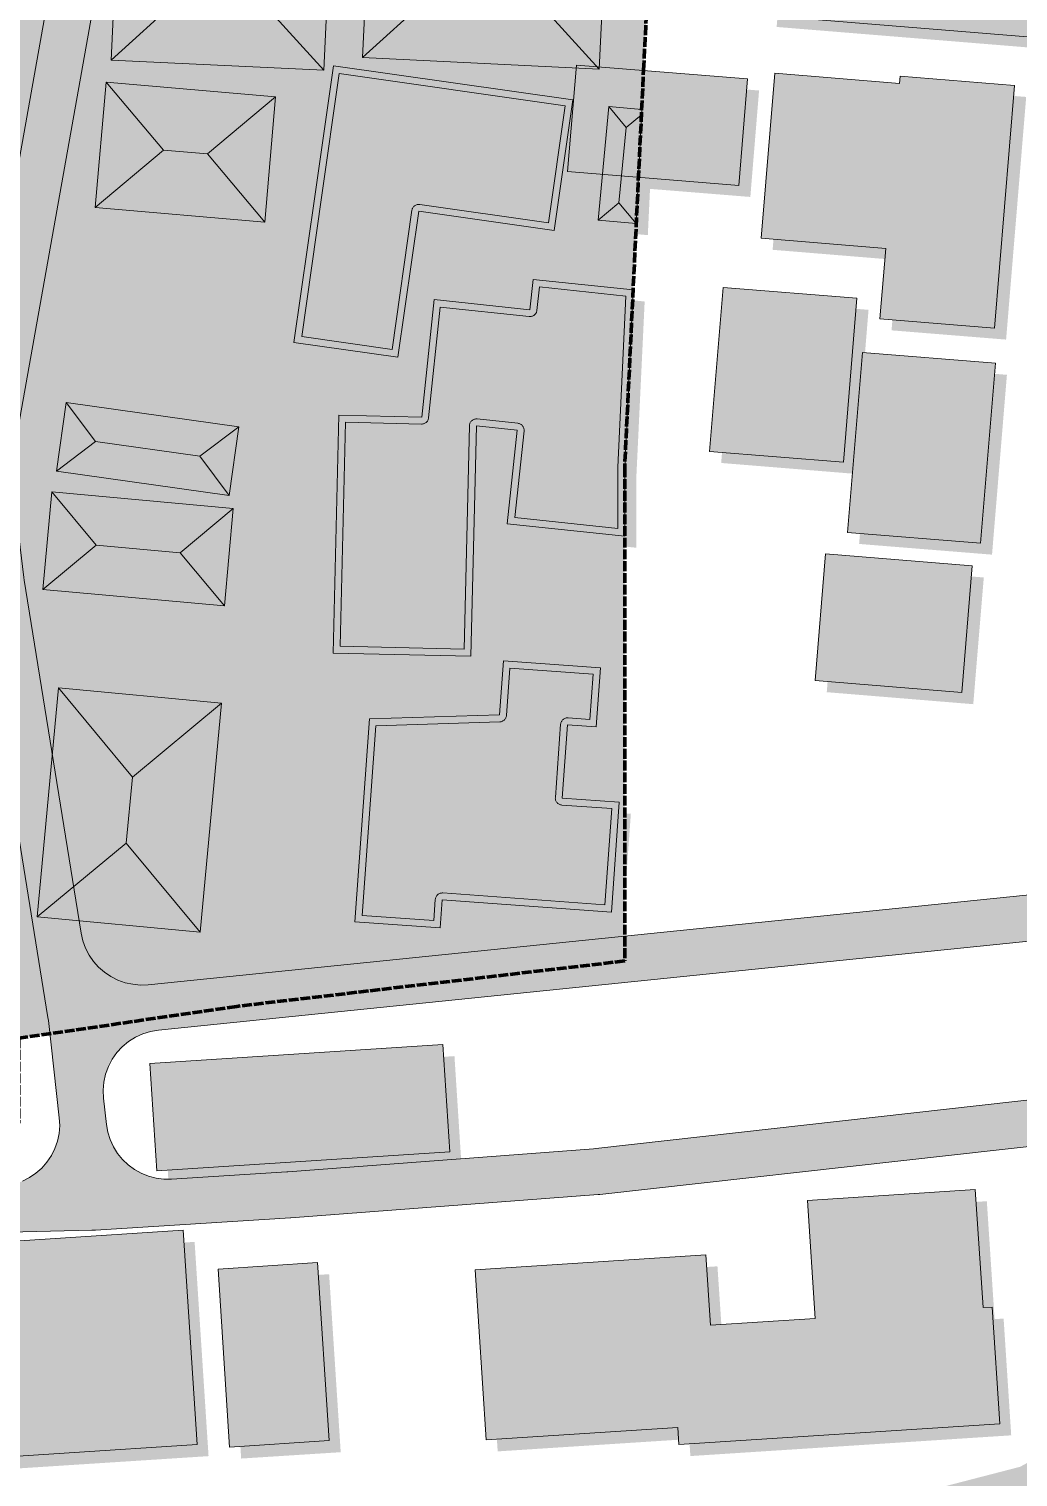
# Model space of a CAD drawing. Header units: metres. Extents: x 305909 to 307171, y 9156037 to 9156671.
# Drawn here: x 306994.9 to 307059.1, y 9156191.3 to 9156285.4 of the extents above; entities that cross this region are included whole.
import ezdxf

# ---------------------------------------------------------------- set-up
doc = ezdxf.new("R2010")
doc.units = ezdxf.units.M
doc.linetypes.add('DASHED2', pattern=[0.762, 0.635, -0.127])
for name, color, linetype, lineweight, true_color in [('B-BANGUNAN_PERMUKIMAN', 7, 'Continuous', 13, 0xf0cd8c), ('B-BAYANGAN', 7, 'Continuous', 0, 0x76786c), ('B-DELINEASI', 7, 'DASHED2', 70, 0xc800c8), ('J-PERKERASAN_JALAN', 7, 'Continuous', 9, 0x989896), ('K-BANGUNAN_LUAR_TAPAK', 7, 'Continuous', 9, 0xdedede), ('K-REL_BALAS', 7, 'Continuous', 0, 0xb0a89c)]:
    doc.layers.add(name, color=color, linetype=linetype, lineweight=lineweight, true_color=true_color)
doc.layers.add('G-PERKERASAN', color=7, linetype='Continuous')

msp = doc.modelspace()

# ---------------------------------------------------------------- hatches: boundary and pattern name
at = {"layer": 'B-BANGUNAN_PERMUKIMAN', "true_color": 0xed9366}
h = msp.add_hatch(color=21, dxfattribs=at)
h.dxf.hatch_style = 1
h.paths.add_polyline_path([(307000.581, 9156291.716), (307000.581, 9156291.716), (307004.587, 9156287.323), (307000.194, 9156283.317), (307000.581, 9156291.716)])
h = msp.add_hatch(color=21, dxfattribs=at)
h.dxf.hatch_style = 1
h.paths.add_polyline_path([(307016.964, 9156292.432), (307016.964, 9156292.432), (307021.219, 9156287.745), (307016.532, 9156283.49), (307016.532, 9156283.49), (307016.964, 9156292.432)])
at = {"layer": 'B-BANGUNAN_PERMUKIMAN', "true_color": 0xba7451}
h = msp.add_hatch(color=23, dxfattribs=at)
h.dxf.hatch_style = 1
h.paths.add_polyline_path([(307027.631, 9156287.435), (307032.318, 9156291.691), (307031.886, 9156282.748), (307027.631, 9156287.435)])
h = msp.add_hatch(color=23, dxfattribs=at)
h.dxf.hatch_style = 1
h.paths.add_polyline_path([(307009.999, 9156287.074), (307014.392, 9156291.081), (307014.006, 9156282.682), (307009.999, 9156287.074)])
at = {"layer": 'B-BANGUNAN_PERMUKIMAN', "true_color": 0xbd7552}
h = msp.add_hatch(color=23, dxfattribs=at)
h.dxf.hatch_style = 1
h.paths.add_polyline_path([(307021.219, 9156287.745), (307027.631, 9156287.435), (307031.886, 9156282.748), (307016.532, 9156283.49), (307021.219, 9156287.745)])
h = msp.add_hatch(color=23, dxfattribs=at)
h.dxf.hatch_style = 1
h.paths.add_polyline_path([(307000.194, 9156283.317), (307004.587, 9156287.323), (307009.999, 9156287.074), (307014.006, 9156282.682), (307014.006, 9156282.682), (307000.194, 9156283.317)])
at = {"layer": 'B-BANGUNAN_PERMUKIMAN', "true_color": 0xd4845c}
h = msp.add_hatch(color=23, dxfattribs=at)
h.dxf.hatch_style = 1
h.paths.add_polyline_path([(307030.193, 9156280.738), (307028.98, 9156272.248), (307020.179, 9156273.505), (307018.824, 9156264.022), (307012.068, 9156264.988), (307013.423, 9156274.47), (307014.635, 9156282.96), (307030.193, 9156280.738)])
at = {"layer": 'B-BANGUNAN_PERMUKIMAN', "true_color": 0xed9467}
h = msp.add_hatch(color=21, dxfattribs=at)
h.dxf.hatch_style = 1
h.paths.add_polyline_path([(306999.872, 9156281.902), (306999.872, 9156281.902), (307003.591, 9156277.478), (306999.167, 9156273.759), (306999.793, 9156281), (306999.872, 9156281.902)])
at = {"layer": 'B-BANGUNAN_PERMUKIMAN', "true_color": 0xe99165}
h = msp.add_hatch(color=33, dxfattribs=at)
h.dxf.hatch_style = 1
h.paths.add_polyline_path([(307006.454, 9156277.23), (307003.591, 9156277.478), (306999.872, 9156281.902), (307010.878, 9156280.949), (307006.454, 9156277.23)])
at = {"layer": 'B-BANGUNAN_PERMUKIMAN', "true_color": 0xba7350}
h = msp.add_hatch(color=23, dxfattribs=at)
h.dxf.hatch_style = 1
h.paths.add_polyline_path([(307006.454, 9156277.23), (307010.878, 9156280.949), (307010.174, 9156272.806), (307006.454, 9156277.23)])
at = {"layer": 'B-BANGUNAN_PERMUKIMAN', "true_color": 0xf19668}
h = msp.add_hatch(color=21, dxfattribs=at)
h.dxf.hatch_style = 1
h.paths.add_polyline_path([(307032.521, 9156280.314), (307033.645, 9156278.956), (307033.181, 9156274.061), (307031.823, 9156272.938), (307031.823, 9156272.938), (307032.521, 9156280.314)])
at = {"layer": 'B-BANGUNAN_PERMUKIMAN', "true_color": 0xe89165}
h = msp.add_hatch(color=33, dxfattribs=at)
h.dxf.hatch_style = 1
h.paths.add_polyline_path([(307034.656, 9156280.112), (307034.64, 9156279.779), (307033.645, 9156278.956), (307032.521, 9156280.314), (307034.656, 9156280.112)])
at = {"layer": 'B-BANGUNAN_PERMUKIMAN', "true_color": 0xbc7551}
h = msp.add_hatch(color=23, dxfattribs=at)
h.dxf.hatch_style = 1
h.paths.add_polyline_path([(307033.181, 9156274.061), (307033.645, 9156278.956), (307034.64, 9156279.779), (307034.304, 9156272.703), (307033.181, 9156274.061)])
at = {"layer": 'B-BANGUNAN_PERMUKIMAN', "true_color": 0xbe7652}
h = msp.add_hatch(color=23, dxfattribs=at)
h.dxf.hatch_style = 1
h.paths.add_polyline_path([(306999.167, 9156273.759), (306999.167, 9156273.759), (307003.591, 9156277.478), (307006.454, 9156277.23), (307010.174, 9156272.806), (307010.174, 9156272.806), (306999.167, 9156273.759)])
at = {"layer": 'B-BANGUNAN_PERMUKIMAN', "true_color": 0xbd7652}
h = msp.add_hatch(color=23, dxfattribs=at)
h.dxf.hatch_style = 1
h.paths.add_polyline_path([(307033.181, 9156274.061), (307034.304, 9156272.703), (307031.823, 9156272.938), (307033.181, 9156274.061)])
at = {"layer": 'B-BANGUNAN_PERMUKIMAN', "true_color": 0xd4845c}
h = msp.add_hatch(color=23, dxfattribs=at)
h.dxf.hatch_style = 1
h.paths.add_polyline_path([(307034.099, 9156268.391), (307033.552, 9156256.861), (307033.552, 9156252.394), (307025.916, 9156253.208), (307026.565, 9156259.284), (307023.916, 9156259.564), (307023.56, 9156244.591), (307014.614, 9156244.804), (307014.982, 9156260.257), (307020.368, 9156260.129), (307021.176, 9156267.77), (307027.399, 9156267.112), (307027.61, 9156269.083), (307034.099, 9156268.391)])
at = {"layer": 'B-BANGUNAN_PERMUKIMAN', "true_color": 0xef9467}
h = msp.add_hatch(color=21, dxfattribs=at)
h.dxf.hatch_style = 1
h.paths.add_polyline_path([(306999.189, 9156258.539), (306996.651, 9156256.63), (306997.279, 9156261.077), (306999.189, 9156258.539)])
at = {"layer": 'B-BANGUNAN_PERMUKIMAN', "true_color": 0xe89064}
h = msp.add_hatch(color=33, dxfattribs=at)
h.dxf.hatch_style = 1
h.paths.add_polyline_path([(307008.491, 9156259.494), (307005.952, 9156257.584), (306999.189, 9156258.539), (306997.279, 9156261.077), (306997.279, 9156261.078), (307008.491, 9156259.494)])
at = {"layer": 'B-BANGUNAN_PERMUKIMAN', "true_color": 0xb87350}
h = msp.add_hatch(color=35, dxfattribs=at)
h.dxf.hatch_style = 1
h.paths.add_polyline_path([(307007.862, 9156255.045), (307007.862, 9156255.045), (307005.952, 9156257.584), (307008.491, 9156259.494), (307007.862, 9156255.045)])
at = {"layer": 'B-BANGUNAN_PERMUKIMAN', "true_color": 0xbf7753}
h = msp.add_hatch(color=23, dxfattribs=at)
h.dxf.hatch_style = 1
h.paths.add_polyline_path([(306999.189, 9156258.539), (307005.952, 9156257.584), (307007.862, 9156255.045), (306996.651, 9156256.63), (306999.189, 9156258.539)])
at = {"layer": 'B-BANGUNAN_PERMUKIMAN', "true_color": 0xee9467}
h = msp.add_hatch(color=21, dxfattribs=at)
h.dxf.hatch_style = 1
h.paths.add_polyline_path([(306999.214, 9156251.812), (306995.758, 9156248.932), (306996.334, 9156255.268), (306999.214, 9156251.812)])
at = {"layer": 'B-BANGUNAN_PERMUKIMAN', "true_color": 0xe99165}
h = msp.add_hatch(color=33, dxfattribs=at)
h.dxf.hatch_style = 1
h.paths.add_polyline_path([(307004.672, 9156251.316), (306999.214, 9156251.812), (306996.334, 9156255.268), (307008.128, 9156254.196), (307004.672, 9156251.316)])
at = {"layer": 'B-BANGUNAN_PERMUKIMAN', "true_color": 0xb97350}
h = msp.add_hatch(color=23, dxfattribs=at)
h.dxf.hatch_style = 1
h.paths.add_polyline_path([(307004.672, 9156251.316), (307008.128, 9156254.196), (307008.128, 9156254.196), (307007.552, 9156247.86), (307004.672, 9156251.316)])
at = {"layer": 'B-BANGUNAN_PERMUKIMAN', "true_color": 0xbe7652}
h = msp.add_hatch(color=23, dxfattribs=at)
h.dxf.hatch_style = 1
h.paths.add_polyline_path([(306995.758, 9156248.932), (306995.758, 9156248.932), (306999.214, 9156251.812), (307004.672, 9156251.316), (307007.552, 9156247.86), (306995.758, 9156248.932)])
at = {"layer": 'B-BANGUNAN_PERMUKIMAN', "true_color": 0xd4845c}
h = msp.add_hatch(color=23, dxfattribs=at)
h.dxf.hatch_style = 1
h.paths.add_polyline_path([(307031.985, 9156243.837), (307031.709, 9156240.011), (307029.84, 9156240.146), (307029.496, 9156235.377), (307033.202, 9156235.11), (307032.686, 9156227.97), (307021.7, 9156228.765), (307021.568, 9156226.944), (307016.018, 9156227.345), (307016.97, 9156240.521), (307025.422, 9156240.779), (307025.676, 9156244.293), (307031.985, 9156243.837)])
at = {"layer": 'B-BANGUNAN_PERMUKIMAN', "true_color": 0xee9467}
h = msp.add_hatch(color=21, dxfattribs=at)
h.dxf.hatch_style = 1
h.paths.add_polyline_path([(307001.583, 9156236.749), (307001.18, 9156232.456), (306995.393, 9156227.66), (306996.787, 9156242.536), (307001.583, 9156236.749)])
at = {"layer": 'B-BANGUNAN_PERMUKIMAN', "true_color": 0xe99165}
h = msp.add_hatch(color=33, dxfattribs=at)
h.dxf.hatch_style = 1
h.paths.add_polyline_path([(307007.371, 9156241.544), (307001.583, 9156236.749), (306996.787, 9156242.536), (306996.787, 9156242.536), (307007.371, 9156241.544)])
at = {"layer": 'B-BANGUNAN_PERMUKIMAN', "true_color": 0xb97350}
h = msp.add_hatch(color=23, dxfattribs=at)
h.dxf.hatch_style = 1
h.paths.add_polyline_path([(307005.976, 9156226.668), (307005.976, 9156226.668), (307001.18, 9156232.456), (307001.583, 9156236.749), (307007.371, 9156241.544), (307005.976, 9156226.668)])
at = {"layer": 'B-BANGUNAN_PERMUKIMAN', "true_color": 0xbe7652}
h = msp.add_hatch(color=23, dxfattribs=at)
h.dxf.hatch_style = 1
h.paths.add_polyline_path([(307001.18, 9156232.456), (307005.976, 9156226.668), (306995.393, 9156227.66), (306995.393, 9156227.66), (307001.18, 9156232.456)])
at = {"layer": 'B-BAYANGAN', "true_color": 0x76786c}
h = msp.add_hatch(color=8, dxfattribs=at)
h.dxf.hatch_style = 1
h.paths.add_polyline_path([(307058.933, 9156330.072), (307069.453, 9156329.219), (307066.802, 9156297.145), (307098.835, 9156294.543), (307097.72, 9156281.056), (307043.422, 9156285.481), (307043.727, 9156289.209), (307036.806, 9156289.779), (307043.979, 9156376.663), (307070.284, 9156374.524), (307069.243, 9156361.923), (307052.089, 9156363.313), (307046.756, 9156298.778), (307056.293, 9156298.009), (307058.933, 9156330.072)])
h = msp.add_hatch(color=8, dxfattribs=at)
h.dxf.hatch_style = 1
h.paths.add_polyline_path([(307033.068, 9156290.941), (307032.636, 9156281.998), (307017.282, 9156282.74), (307017.714, 9156291.682), (307033.068, 9156290.941)])
h = msp.add_hatch(color=8, dxfattribs=at)
h.dxf.hatch_style = 1
h.paths.add_polyline_path([(307015.142, 9156290.331), (307014.756, 9156281.932), (307000.944, 9156282.567), (307001.331, 9156290.966), (307015.142, 9156290.331)])
h = msp.add_hatch(color=8, dxfattribs=at)
h.dxf.hatch_style = 1
h.paths.add_polyline_path([(307030.943, 9156279.988), (307029.73, 9156271.498), (307020.929, 9156272.755), (307019.574, 9156263.272), (307012.818, 9156264.238), (307014.173, 9156273.72), (307015.385, 9156282.21), (307030.943, 9156279.988)])
h = msp.add_hatch(color=8, dxfattribs=at)
h.dxf.hatch_style = 1
h.paths.add_polyline_path([(307042.28, 9156281.351), (307041.712, 9156274.436), (307030.597, 9156275.331), (307031.165, 9156282.257), (307042.28, 9156281.351)])
h = msp.add_hatch(color=8, dxfattribs=at)
h.dxf.hatch_style = 1
h.paths.add_polyline_path([(307043.161, 9156271.002), (307044.044, 9156281.723), (307052.147, 9156281.059), (307052.189, 9156281.535), (307059.629, 9156280.934), (307058.324, 9156265.168), (307050.884, 9156265.769), (307051.263, 9156270.338), (307043.161, 9156271.002)])
h = msp.add_hatch(color=8, dxfattribs=at)
h.dxf.hatch_style = 1
h.paths.add_polyline_path([(307011.628, 9156280.199), (307010.924, 9156272.056), (306999.917, 9156273.009), (307000.622, 9156281.152), (307011.628, 9156280.199)])
h = msp.add_hatch(color=8, dxfattribs=at)
h.dxf.hatch_style = 1
h.paths.add_polyline_path([(307035.406, 9156279.362), (307035.054, 9156271.953), (307032.572, 9156272.188), (307033.271, 9156279.564), (307035.406, 9156279.362)])
h = msp.add_hatch(color=8, dxfattribs=at)
h.dxf.hatch_style = 1
h.paths.add_polyline_path([(307034.849, 9156267.641), (307034.302, 9156256.111), (307034.302, 9156251.644), (307026.666, 9156252.458), (307027.315, 9156258.534), (307024.666, 9156258.814), (307024.31, 9156243.841), (307015.364, 9156244.054), (307015.732, 9156259.507), (307021.118, 9156259.379), (307021.926, 9156267.02), (307028.149, 9156266.362), (307028.36, 9156268.333), (307034.849, 9156267.641)])
h = msp.add_hatch(color=8, dxfattribs=at)
h.dxf.hatch_style = 1
h.paths.add_polyline_path([(307049.389, 9156267.101), (307048.517, 9156256.446), (307039.818, 9156257.152), (307040.702, 9156267.807), (307049.389, 9156267.101)])
h = msp.add_hatch(color=8, dxfattribs=at)
h.dxf.hatch_style = 1
h.paths.add_polyline_path([(307058.378, 9156262.879), (307057.41, 9156251.196), (307048.778, 9156251.891), (307049.746, 9156263.585), (307058.378, 9156262.879)])
h = msp.add_hatch(color=8, dxfattribs=at)
h.dxf.hatch_style = 1
h.paths.add_polyline_path([(307009.241, 9156258.743), (307008.613, 9156254.295), (306997.401, 9156255.88), (306998.029, 9156260.328), (307009.241, 9156258.743)])
h = msp.add_hatch(color=8, dxfattribs=at)
h.dxf.hatch_style = 1
h.paths.add_polyline_path([(307008.878, 9156253.446), (307008.303, 9156247.11), (306996.508, 9156248.182), (306997.084, 9156254.518), (307008.878, 9156253.446)])
h = msp.add_hatch(color=8, dxfattribs=at)
h.dxf.hatch_style = 1
h.paths.add_polyline_path([(307056.875, 9156249.712), (307056.191, 9156241.48), (307046.676, 9156242.26), (307047.349, 9156250.491), (307056.875, 9156249.712)])
h = msp.add_hatch(color=8, dxfattribs=at)
h.dxf.hatch_style = 1
h.paths.add_polyline_path([(307032.735, 9156243.087), (307032.459, 9156239.261), (307030.59, 9156239.396), (307030.246, 9156234.627), (307033.952, 9156234.36), (307033.436, 9156227.22), (307022.45, 9156228.015), (307022.318, 9156226.194), (307016.768, 9156226.595), (307017.72, 9156239.771), (307026.172, 9156240.029), (307026.426, 9156243.543), (307032.735, 9156243.087)])
h = msp.add_hatch(color=8, dxfattribs=at)
h.dxf.hatch_style = 1
h.paths.add_polyline_path([(307008.121, 9156240.794), (307006.726, 9156225.918), (306996.143, 9156226.91), (306997.537, 9156241.786), (307008.121, 9156240.794)])
h = msp.add_hatch(color=8, dxfattribs=at)
h.dxf.hatch_style = 1
h.paths.add_polyline_path([(307022.495, 9156218.615), (307022.943, 9156211.649), (307003.924, 9156210.421), (307003.465, 9156217.376), (307022.495, 9156218.615)])
h = msp.add_hatch(color=8, dxfattribs=at)
h.dxf.hatch_style = 1
h.paths.add_polyline_path([(307039.577, 9156204.958), (307039.883, 9156200.381), (307046.668, 9156200.817), (307046.173, 9156208.48), (307057.073, 9156209.188), (307057.578, 9156201.525), (307058.163, 9156201.561), (307058.657, 9156193.976), (307037.818, 9156192.63), (307037.747, 9156193.736), (307025.303, 9156192.933), (307024.585, 9156203.98), (307039.577, 9156204.958)])
h = msp.add_hatch(color=8, dxfattribs=at)
h.dxf.hatch_style = 1
h.paths.add_polyline_path([(307005.617, 9156206.546), (307006.523, 9156192.625), (306980.598, 9156190.949), (306979.692, 9156204.87), (307005.617, 9156206.546)])
h = msp.add_hatch(color=8, dxfattribs=at)
h.dxf.hatch_style = 1
h.paths.add_polyline_path([(307014.354, 9156204.447), (307015.107, 9156192.881), (307008.642, 9156192.468), (307007.889, 9156204.023), (307014.354, 9156204.447)])
at = {"layer": 'G-PERKERASAN', "true_color": 0xe0ded9}
h = msp.add_hatch(color=254, dxfattribs=at)
h.dxf.hatch_style = 1
h.paths.add_polyline_path([(306955.763, 9156256.208), (306955.76, 9156256.169), (306955.743, 9156256.047), (306955.733, 9156255.99), (306955.718, 9156255.935), (306955.697, 9156255.881), (306955.671, 9156255.83), (306955.64, 9156255.781), (306955.605, 9156255.735), (306955.565, 9156255.693), (306955.522, 9156255.656), (306955.475, 9156255.622), (306955.426, 9156255.593), (306955.373, 9156255.569), (306955.319, 9156255.55), (306955.263, 9156255.536), (306955.206, 9156255.528), (306955.148, 9156255.525), (306955.025, 9156255.525), (306954.986, 9156255.526), (306949.26, 9156255.903), (306949.221, 9156255.906), (306949.099, 9156255.923), (306949.042, 9156255.933), (306948.987, 9156255.948), (306948.933, 9156255.969), (306948.882, 9156255.995), (306948.833, 9156256.026), (306948.788, 9156256.061), (306948.746, 9156256.101), (306948.708, 9156256.144), (306948.674, 9156256.191), (306948.645, 9156256.24), (306948.621, 9156256.293), (306948.602, 9156256.347), (306948.589, 9156256.403), (306948.58, 9156256.46), (306948.578, 9156256.518), (306948.578, 9156256.641), (306948.579, 9156256.68), (306948.636, 9156257.549), (306943.75, 9156257.402), (306943.75, 9156390.956), (306964.322, 9156387.999), (306957.078, 9156277.737), (306984.02, 9156275.967), (306983.009, 9156260.579), (306990.466, 9156260.92), (306990.978, 9156277.564), (306964.486, 9156279.602), (306972.637, 9156393.351), (306943.75, 9156398.699), (306943.75, 9156456.647), (307002.836, 9156450.56), (307044.811, 9156445.344), (307040.22, 9156386.794), (307039.39, 9156370.93), (307039.39, 9156370.93), (307037.068, 9156326.508), (307034.814, 9156283.406), (307034.792, 9156282.996), (307033.552, 9156256.861), (307033.552, 9156224.798), (307008.361, 9156221.849), (306994.202, 9156219.777), (306994.202, 9156217.978), (306994.202, 9156214.251), (306990.23, 9156213.042), (306992.091, 9156233.608), (306978.779, 9156233.48), (306978.672, 9156244.623), (306991.669, 9156244.749), (306990.974, 9156249.054), (306990.973, 9156249.06), (306990.966, 9156249.102), (306990.965, 9156249.108), (306990.963, 9156249.129), (306990.962, 9156249.135), (306990.956, 9156249.178), (306990.955, 9156249.184), (306990.346, 9156254.341), (306990.344, 9156254.353), (306990.336, 9156254.433), (306990.334, 9156254.469), (306990.328, 9156254.63), (306990.328, 9156254.667), (306990.33, 9156254.747), (306990.33, 9156254.759), (306990.516, 9156259.005), (306982.908, 9156259.047), (306982.636, 9156254.912), (306955.794, 9156256.676), (306955.763, 9156256.208)])
at = {"layer": 'J-PERKERASAN_JALAN', "true_color": 0xa8a8a6}
h = msp.add_hatch(color=253, dxfattribs=at)
h.dxf.hatch_style = 1
h.paths.add_polyline_path([(307005.413, 9156451.601), (307005.461, 9156451.596), (307005.472, 9156451.594), (307005.52, 9156451.587), (307106.214, 9156436.005), (307106.306, 9156435.992), (307140, 9156431.582), (307140, 9156429.061), (307111.762, 9156432.756), (307111.258, 9156432.79), (307110.754, 9156432.76), (307110.258, 9156432.667), (307109.777, 9156432.512), (307109.32, 9156432.297), (307108.893, 9156432.027), (307108.504, 9156431.705), (307108.159, 9156431.337), (307107.862, 9156430.928), (307107.62, 9156430.485), (307107.435, 9156430.015), (307107.311, 9156429.525), (307107.25, 9156429.024), (307104.474, 9156381.575), (307104.477, 9156381.054), (307104.548, 9156380.538), (307104.686, 9156380.035), (307104.888, 9156379.555), (307105.15, 9156379.105), (307105.469, 9156378.693), (307105.838, 9156378.326), (307106.252, 9156378.01), (307106.704, 9156377.751), (307107.185, 9156377.552), (307107.688, 9156377.417), (307108.205, 9156377.35), (307108.726, 9156377.349), (307109.317, 9156377.388), (307109.431, 9156377.392), (307109.459, 9156377.392), (307109.573, 9156377.39), (307134.899, 9156376.146), (307140, 9156375.9), (307140, 9156373.397), (307134.785, 9156373.649), (307134.781, 9156373.649), (307110.349, 9156374.849), (307109.843, 9156374.841), (307109.342, 9156374.77), (307108.854, 9156374.637), (307108.387, 9156374.443), (307107.948, 9156374.191), (307107.223, 9156373.712), (307107.137, 9156373.659), (307107.116, 9156373.646), (307107.027, 9156373.596), (307106.794, 9156373.475), (307106.724, 9156373.44), (307106.589, 9156373.385), (307106.476, 9156373.351), (307106.333, 9156373.322), (307106.255, 9156373.312), (307106.023, 9156373.288), (307105.937, 9156373.281), (307105.748, 9156373.281), (307105.662, 9156373.288), (307103.385, 9156373.522), (307103.311, 9156373.532), (307103.175, 9156373.558), (307103.068, 9156373.589), (307102.963, 9156373.63), (307102.84, 9156373.691), (307102.775, 9156373.729), (307102.389, 9156373.967), (307102.323, 9156374.009), (307102.209, 9156374.095), (307102.123, 9156374.174), (307102.044, 9156374.26), (307101.958, 9156374.374), (307101.915, 9156374.439), (307101.753, 9156374.703), (307101.714, 9156374.769), (307101.651, 9156374.895), (307101.601, 9156375.027), (307101.578, 9156375.1), (307101.503, 9156375.361), (307101.476, 9156375.466), (307101.274, 9156376.055), (307101.168, 9156376.301), (307101.167, 9156376.423), (307104.308, 9156430.107), (307104.304, 9156430.643), (307104.227, 9156431.174), (307104.081, 9156431.689), (307103.866, 9156432.181), (307103.588, 9156432.639), (307103.251, 9156433.057), (307102.862, 9156433.425), (307102.426, 9156433.738), (307101.953, 9156433.99), (307101.45, 9156434.176), (307100.927, 9156434.293), (307010.73, 9156448.251), (307010.197, 9156448.298), (307009.663, 9156448.272), (307009.137, 9156448.176), (307008.629, 9156448.011), (307008.147, 9156447.779), (307007.701, 9156447.485), (307007.297, 9156447.134), (307006.944, 9156446.733), (307006.648, 9156446.288), (307006.414, 9156445.807), (307006.245, 9156445.3), (307006.147, 9156444.774), (307002.898, 9156417.679), (307002.885, 9156417.548), (307000.654, 9156391.774), (307000.641, 9156391.302), (307000.661, 9156390.702), (307000.705, 9156390.221), (307000.807, 9156389.749), (307000.958, 9156389.21), (307001.149, 9156388.676), (307002.866, 9156384.782), (307002.902, 9156384.696), (307002.953, 9156384.543), (307002.984, 9156384.409), (307003.007, 9156384.249), (307003.013, 9156384.157), (307003.247, 9156379.093), (307003.245, 9156379.019), (307003.247, 9156378.793), (307003.25, 9156378.72), (307002.589, 9156355.221), (307002.588, 9156355.176), (307002.475, 9156348.443), (307002.5, 9156347.927), (307002.591, 9156347.418), (307002.746, 9156346.926), (307002.964, 9156346.457), (307003.241, 9156346.021), (307003.572, 9156345.624), (307003.95, 9156345.272), (307004.371, 9156344.973), (307004.828, 9156344.73), (307005.311, 9156344.548), (307005.814, 9156344.43), (307006.328, 9156344.378), (307016.315, 9156344.013), (307016.437, 9156344), (307016.441, 9156343.877), (307016.341, 9156341.141), (307016.328, 9156341.018), (307016.205, 9156341.015), (307006.435, 9156341.372), (307005.905, 9156341.357), (307005.382, 9156341.271), (307004.876, 9156341.117), (307004.393, 9156340.898), (307003.945, 9156340.616), (307003.537, 9156340.278), (307003.177, 9156339.889), (307002.872, 9156339.456), (307002.627, 9156338.986), (307002.447, 9156338.488), (307002.333, 9156337.971), (307002.289, 9156337.443), (307002.154, 9156329.465), (307002.153, 9156329.389), (307002.199, 9156307.177), (307002.199, 9156307.162), (307002.199, 9156307.118), (307002.145, 9156304.396), (307002.142, 9156304.319), (307002.127, 9156304.166), (307002.115, 9156304.089), (307001.766, 9156302.107), (306994.179, 9156259.569), (306994.121, 9156259.042), (306993.944, 9156255.006), (306993.968, 9156254.362), (306994.519, 9156249.701), (306994.543, 9156249.533), (306998.247, 9156226.596), (306998.359, 9156226.105), (306998.531, 9156225.632), (306998.762, 9156225.184), (306999.047, 9156224.768), (306999.382, 9156224.392), (306999.761, 9156224.061), (307000.179, 9156223.78), (307000.63, 9156223.554), (307001.105, 9156223.386), (307001.597, 9156223.279), (307002.099, 9156223.235), (307002.603, 9156223.255), (307088.035, 9156231.979), (307088.16, 9156231.994), (307090.363, 9156232.289), (307090.498, 9156232.31), (307092.017, 9156232.566), (307092.543, 9156232.692), (307093.046, 9156232.887), (307103.095, 9156237.587), (307103.21, 9156237.636), (307103.268, 9156237.659), (307103.387, 9156237.701), (307106.687, 9156238.765), (307106.777, 9156238.792), (307106.96, 9156238.833), (307107.053, 9156238.846), (307110.824, 9156239.318), (307110.865, 9156239.323), (307110.885, 9156239.325), (307110.926, 9156239.329), (307140, 9156241.753), (307140, 9156238.742), (307111.268, 9156236.347), (307111.104, 9156236.33), (307107.891, 9156235.928), (307107.16, 9156235.766), (307104.576, 9156234.933), (307104.109, 9156234.749), (307093.681, 9156229.872), (307093.598, 9156229.836), (307093.45, 9156229.782), (307093.298, 9156229.742), (307093.21, 9156229.725), (307090.922, 9156229.339), (307090.888, 9156229.333), (307090.872, 9156229.331), (307090.838, 9156229.326), (307088.488, 9156229.011), (307088.457, 9156229.007), (307088.441, 9156229.005), (307088.41, 9156229.002), (307003.273, 9156220.308), (307002.754, 9156220.22), (307002.251, 9156220.065), (307001.772, 9156219.844), (307001.327, 9156219.564), (307000.922, 9156219.226), (307000.566, 9156218.839), (307000.263, 9156218.408), (307000.019, 9156217.942), (306999.839, 9156217.447), (306999.725, 9156216.933), (306999.68, 9156216.408), (306999.704, 9156215.882), (306999.897, 9156214.171), (306999.985, 9156213.672), (307000.136, 9156213.187), (307000.347, 9156212.726), (307000.614, 9156212.296), (307000.934, 9156211.902), (307001.301, 9156211.553), (307001.709, 9156211.252), (307002.152, 9156211.006), (307002.623, 9156210.817), (307003.113, 9156210.69), (307003.616, 9156210.625), (307004.123, 9156210.625), (307011.615, 9156211.097), (307011.664, 9156211.101), (307031.531, 9156212.598), (307031.676, 9156212.612), (307077.24, 9156217.714), (307077.304, 9156217.722), (307100.798, 9156220.737), (307100.921, 9156220.745), (307100.945, 9156220.624), (307101.293, 9156217.908), (307101.301, 9156217.785), (307101.18, 9156217.762), (307077.653, 9156214.742), (307077.629, 9156214.739), (307031.928, 9156209.622), (307031.892, 9156209.618), (307031.874, 9156209.616), (307031.838, 9156209.613), (307011.865, 9156208.107), (307011.846, 9156208.106), (306999.173, 9156207.307), (306998.936, 9156207.297), (306988.168, 9156207.056), (306982.251, 9156206.923), (306982.164, 9156206.921), (306982.077, 9156206.916), (306976.437, 9156206.543), (306975.249, 9156206.464), (306974.99, 9156206.438), (306968.264, 9156205.551), (306968.247, 9156205.548), (306968.198, 9156205.543), (306955.384, 9156204.17), (306955.355, 9156204.166), (306955.325, 9156204.163), (306934.269, 9156201.589), (306934.186, 9156201.578), (306908.978, 9156197.961), (306908.909, 9156197.952), (306908.874, 9156197.948), (306908.805, 9156197.942), (306880.128, 9156195.848), (306879.615, 9156195.777), (306879.115, 9156195.64), (306878.637, 9156195.44), (306878.189, 9156195.179), (306877.778, 9156194.863), (306877.412, 9156194.496), (306877.096, 9156194.084), (306876.836, 9156193.636), (306876.636, 9156193.157), (306876.5, 9156192.657), (306876.43, 9156192.144), (306876.753, 9156196.674), (306876.76, 9156196.862), (306876.813, 9156202.951), (306876.841, 9156202.444), (306876.933, 9156201.944), (306877.087, 9156201.461), (306877.302, 9156201), (306877.573, 9156200.57), (306877.897, 9156200.179), (306878.268, 9156199.831), (306878.679, 9156199.534), (306879.125, 9156199.29), (306879.599, 9156199.106), (306880.092, 9156198.983), (306880.596, 9156198.923), (306881.104, 9156198.928), (306908.43, 9156200.923), (306908.707, 9156200.952), (306928.846, 9156203.843), (306929.371, 9156203.955), (306929.878, 9156204.136), (306930.355, 9156204.384), (306930.795, 9156204.694), (306931.189, 9156205.059), (306931.53, 9156205.475), (306931.813, 9156205.932), (306932.032, 9156206.423), (306932.183, 9156206.94), (306932.264, 9156207.471), (306932.272, 9156208.009), (306929.733, 9156257.037), (306929.73, 9156257.14), (306929.739, 9156257.319), (306929.763, 9156257.471), (306929.802, 9156257.619), (306929.855, 9156257.763), (306929.924, 9156257.901), (306930.02, 9156258.052), (306930.081, 9156258.134), (306931.555, 9156260.007), (306931.619, 9156260.084), (306931.74, 9156260.21), (306931.854, 9156260.307), (306931.977, 9156260.392), (306932.108, 9156260.464), (306932.246, 9156260.523), (306932.412, 9156260.575), (306932.509, 9156260.598), (306934.976, 9156261.109), (306935.061, 9156261.125), (306935.234, 9156261.145), (306935.321, 9156261.15), (306949.502, 9156261.577), (306949.877, 9156267.287), (306954.966, 9156266.952), (306954.297, 9156256.774), (306954.297, 9156256.725), (306954.301, 9156256.676), (306954.309, 9156256.628), (306954.323, 9156256.581), (306954.341, 9156256.535), (306954.363, 9156256.492), (306954.39, 9156256.45), (306954.42, 9156256.412), (306954.454, 9156256.377), (306954.492, 9156256.345), (306954.532, 9156256.317), (306954.575, 9156256.293), (306954.62, 9156256.274), (306954.667, 9156256.259), (306954.715, 9156256.248), (306954.764, 9156256.243), (306955.161, 9156256.216), (306955.149, 9156256.125), (306955.025, 9156256.125), (306949.3, 9156256.501), (306949.178, 9156256.517), (306949.178, 9156256.641), (306949.304, 9156258.57), (306936.769, 9156258.192), (306936.241, 9156258.141), (306935.724, 9156258.021), (306935.228, 9156257.833), (306934.762, 9156257.581), (306934.332, 9156257.27), (306933.948, 9156256.904), (306933.615, 9156256.491), (306933.34, 9156256.038), (306933.127, 9156255.552), (306932.98, 9156255.042), (306932.902, 9156254.517), (306932.895, 9156253.987), (306935.223, 9156209.039), (306935.28, 9156208.538), (306935.401, 9156208.048), (306935.582, 9156207.577), (306935.821, 9156207.133), (306936.114, 9156206.722), (306936.456, 9156206.352), (306936.843, 9156206.027), (306937.267, 9156205.754), (306937.722, 9156205.536), (306938.2, 9156205.378), (306938.696, 9156205.28), (306939.199, 9156205.246), (306939.702, 9156205.276), (306949.456, 9156206.468), (306950.058, 9156206.541), (306950.364, 9156206.579), (306955.002, 9156207.146), (306955.024, 9156207.148), (306960.7, 9156207.756), (306960.7, 9156207.764), (306960.433, 9156207.753), (306960.82, 9156207.769), (306961.241, 9156207.814), (306961.241, 9156207.814), (306967.829, 9156208.52), (306967.926, 9156208.532), (306974.742, 9156209.432), (306974.807, 9156209.439), (306974.84, 9156209.443), (306974.905, 9156209.448), (306976.461, 9156209.551), (306977.198, 9156209.6), (306981.999, 9156209.917), (306982.064, 9156209.92), (306987.567, 9156210.043), (306987.66, 9156210.045), (306987.881, 9156210.05), (306992.943, 9156210.164), (306993.452, 9156210.207), (306993.95, 9156210.316), (306994.431, 9156210.487), (306994.887, 9156210.718), (306995.309, 9156211.005), (306995.691, 9156211.343), (306996.027, 9156211.728), (306996.311, 9156212.152), (306996.539, 9156212.608), (306996.707, 9156213.091), (306996.812, 9156213.59), (306996.853, 9156214.099), (306996.828, 9156214.609), (306996.118, 9156220.936), (306996.092, 9156221.128), (306991.566, 9156249.149), (306991.56, 9156249.191), (306991.557, 9156249.212), (306991.551, 9156249.254), (306990.942, 9156254.411), (306990.934, 9156254.491), (306990.928, 9156254.653), (306990.93, 9156254.733), (306991.137, 9156259.472), (306991.147, 9156259.604), (306991.154, 9156259.67), (306991.173, 9156259.801), (306998.81, 9156302.618), (306998.812, 9156302.628), (306999.093, 9156304.228), (306999.153, 9156304.841), (306999.198, 9156307.133), (306999.199, 9156307.22), (306999.153, 9156329.422), (306999.153, 9156329.45), (306999.385, 9156343.102), (306999.499, 9156349.882), (306999.474, 9156350.397), (306999.384, 9156350.904), (306999.228, 9156351.396), (306999.011, 9156351.864), (306998.736, 9156352.3), (306998.406, 9156352.697), (306998.029, 9156353.048), (306997.609, 9156353.347), (306997.154, 9156353.591), (306996.672, 9156353.773), (306996.17, 9156353.892), (306995.657, 9156353.946), (306962.671, 9156355.249), (306962.868, 9156358.243), (306995.59, 9156356.951), (306996.117, 9156356.965), (306996.637, 9156357.048), (306997.142, 9156357.199), (306997.623, 9156357.414), (306998.071, 9156357.692), (306998.479, 9156358.025), (306998.839, 9156358.41), (306999.146, 9156358.838), (306999.394, 9156359.303), (306999.578, 9156359.797), (306999.697, 9156360.311), (306999.746, 9156360.835), (307000.249, 9156378.731), (307000.247, 9156379.028), (307000.061, 9156383.04), (307000.009, 9156383.528), (306999.896, 9156384.007), (306999.726, 9156384.469), (306998.275, 9156387.759), (306998.223, 9156387.891), (306998.199, 9156387.957), (306998.156, 9156388.092), (306997.755, 9156389.524), (306997.725, 9156389.641), (306997.689, 9156389.879), (306997.681, 9156389.999), (306997.635, 9156391.473), (306997.634, 9156391.591), (306997.636, 9156391.649), (306997.643, 9156391.767), (306999.902, 9156417.881), (306999.906, 9156417.913), (306999.907, 9156417.93), (306999.911, 9156417.963), (307003.182, 9156445.248), (307003.21, 9156445.774), (307003.168, 9156446.301), (307003.058, 9156446.817), (307002.881, 9156447.314), (307002.639, 9156447.783), (307002.338, 9156448.216), (307001.983, 9156448.607), (307001.579, 9156448.946), (307001.135, 9156449.23), (307000.656, 9156449.453), (307000.153, 9156449.611), (306999.633, 9156449.701), (306972.509, 9156452.583), (306971.982, 9156452.604), (306971.456, 9156452.555), (306970.941, 9156452.438), (306970.446, 9156452.253), (306969.98, 9156452.005), (306969.551, 9156451.698), (306969.165, 9156451.337), (306968.831, 9156450.929), (306968.553, 9156450.48), (306968.337, 9156449.998), (306968.186, 9156449.492), (306968.103, 9156448.971), (306963.022, 9156393.624), (306962.96, 9156392.984), (306962.939, 9156392.861), (306962.711, 9156392.807), (306962.655, 9156392.798), (306962.147, 9156392.642), (306961.664, 9156392.42), (306961.582, 9156392.368), (306961.391, 9156392.264), (306961.263, 9156392.267), (306899.534, 9156397.816), (306887.333, 9156399.57), (306887.284, 9156399.575), (306887.236, 9156399.575), (306887.188, 9156399.57), (306887.14, 9156399.56), (306887.094, 9156399.546), (306887.049, 9156399.528), (306887.006, 9156399.505), (306886.966, 9156399.478), (306886.928, 9156399.448), (306886.894, 9156399.414), (306886.863, 9156399.377), (306886.835, 9156399.337), (306886.812, 9156399.294), (306886.793, 9156399.25), (306886.778, 9156399.204), (306886.768, 9156399.156), (306886.763, 9156399.108), (306885.852, 9156385.243), (306885.377, 9156384.867), (306884.884, 9156384.389), (306884.439, 9156383.865), (306884.048, 9156383.299), (306883.715, 9156382.699), (306883.441, 9156382.068), (306883.231, 9156381.414), (306883.087, 9156380.742), (306883.008, 9156380.059), (306884.352, 9156400.688), (306884.99, 9156406.251), (306884.965, 9156405.72), (306885.01, 9156405.19), (306885.125, 9156404.672), (306885.308, 9156404.173), (306885.555, 9156403.702), (306885.862, 9156403.269), (306886.224, 9156402.88), (306886.552, 9156402.611), (306887.678, 9156402.444), (306888.916, 9156402.134), (306890.117, 9156401.704), (306890.193, 9156401.668), (306956.194, 9156395.735), (306956.717, 9156395.722), (306957.236, 9156395.778), (306957.744, 9156395.9), (306958.232, 9156396.088), (306958.691, 9156396.338), (306959.113, 9156396.646), (306959.492, 9156397.006), (306959.821, 9156397.412), (306960.093, 9156397.858), (306960.306, 9156398.336), (306960.454, 9156398.837), (306960.536, 9156399.353), (306965.118, 9156449.272), (306965.132, 9156449.798), (306965.076, 9156450.322), (306964.952, 9156450.833), (306964.762, 9156451.324), (306964.509, 9156451.786), (306964.198, 9156452.21), (306963.834, 9156452.59), (306963.423, 9156452.919), (306962.972, 9156453.191), (306962.49, 9156453.401), (306961.984, 9156453.547), (306961.463, 9156453.624), (306894.947, 9156459.101), (306894.435, 9156459.11), (306893.925, 9156459.054), (306893.427, 9156458.933), (306892.949, 9156458.749), (306892.498, 9156458.506), (306892.081, 9156458.207), (306891.707, 9156457.857), (306891.38, 9156457.462), (306891.106, 9156457.028), (306890.891, 9156456.563), (306890.736, 9156456.075), (306890.645, 9156455.57), (306891.218, 9156460.566), (306891.237, 9156460.847), (306891.335, 9156465.673), (306891.357, 9156465.171), (306891.441, 9156464.675), (306891.587, 9156464.194), (306891.791, 9156463.735), (306892.052, 9156463.305), (306892.365, 9156462.912), (306892.724, 9156462.56), (306893.125, 9156462.257), (306893.561, 9156462.006), (306894.025, 9156461.812), (306894.509, 9156461.677), (306895.006, 9156461.605), (306967.188, 9156455.661), (306967.204, 9156455.66), (306967.245, 9156455.656), (307005.413, 9156451.601)])
at = {"layer": 'K-BANGUNAN_LUAR_TAPAK', "true_color": 0xececea}
h = msp.add_hatch(color=7, dxfattribs=at)
h.dxf.hatch_style = 1
h.paths.add_polyline_path([(307058.183, 9156330.822), (307068.703, 9156329.969), (307066.052, 9156297.895), (307098.085, 9156295.293), (307096.97, 9156281.806), (307042.672, 9156286.231), (307042.977, 9156289.959), (307036.056, 9156290.529), (307043.229, 9156377.413), (307069.534, 9156375.274), (307068.493, 9156362.673), (307051.339, 9156364.063), (307046.006, 9156299.528), (307055.543, 9156298.759), (307058.183, 9156330.822)])
h = msp.add_hatch(color=7, dxfattribs=at)
h.dxf.hatch_style = 1
h.paths.add_polyline_path([(307041.53, 9156282.101), (307040.962, 9156275.186), (307029.847, 9156276.081), (307030.415, 9156283.007), (307041.53, 9156282.101)])
h = msp.add_hatch(color=7, dxfattribs=at)
h.dxf.hatch_style = 1
h.paths.add_polyline_path([(307042.411, 9156271.752), (307043.294, 9156282.473), (307051.397, 9156281.809), (307051.439, 9156282.285), (307058.879, 9156281.684), (307057.574, 9156265.918), (307050.134, 9156266.519), (307050.513, 9156271.088), (307042.411, 9156271.752)])
h = msp.add_hatch(color=7, dxfattribs=at)
h.dxf.hatch_style = 1
h.paths.add_polyline_path([(307048.639, 9156267.851), (307047.767, 9156257.196), (307039.068, 9156257.902), (307039.952, 9156268.557), (307048.639, 9156267.851)])
h = msp.add_hatch(color=7, dxfattribs=at)
h.dxf.hatch_style = 1
h.paths.add_polyline_path([(307057.628, 9156263.629), (307056.66, 9156251.946), (307048.028, 9156252.641), (307048.996, 9156264.335), (307057.628, 9156263.629)])
h = msp.add_hatch(color=7, dxfattribs=at)
h.dxf.hatch_style = 1
h.paths.add_polyline_path([(307056.125, 9156250.462), (307055.441, 9156242.23), (307045.926, 9156243.01), (307046.599, 9156251.241), (307056.125, 9156250.462)])
h = msp.add_hatch(color=7, dxfattribs=at)
h.dxf.hatch_style = 1
h.paths.add_polyline_path([(307021.745, 9156219.365), (307022.193, 9156212.399), (307003.174, 9156211.171), (307002.715, 9156218.126), (307021.745, 9156219.365)])
h = msp.add_hatch(color=7, dxfattribs=at)
h.dxf.hatch_style = 1
h.paths.add_polyline_path([(307038.827, 9156205.708), (307039.133, 9156201.131), (307045.918, 9156201.567), (307045.423, 9156209.23), (307056.323, 9156209.938), (307056.828, 9156202.275), (307057.413, 9156202.311), (307057.907, 9156194.726), (307037.068, 9156193.38), (307036.997, 9156194.486), (307024.553, 9156193.683), (307023.835, 9156204.73), (307038.827, 9156205.708)])
h = msp.add_hatch(color=7, dxfattribs=at)
h.dxf.hatch_style = 1
h.paths.add_polyline_path([(307004.867, 9156207.296), (307005.773, 9156193.375), (306979.848, 9156191.699), (306978.942, 9156205.62), (307004.867, 9156207.296)])
h = msp.add_hatch(color=7, dxfattribs=at)
h.dxf.hatch_style = 1
h.paths.add_polyline_path([(307013.604, 9156205.197), (307014.357, 9156193.631), (307007.892, 9156193.218), (307007.139, 9156204.773), (307013.604, 9156205.197)])
at = {"layer": 'K-REL_BALAS', "true_color": 0xbeb8ae}
h = msp.add_hatch(color=9, dxfattribs=at)
h.dxf.hatch_style = 1
h.paths.add_polyline_path([(307026.492, 9156184.4), (307036.789, 9156186.119), (307059.23, 9156191.931), (307069.02, 9156197.276), (307069.1, 9156197.317), (307069.174, 9156197.352), (307069.256, 9156197.388), (307088.095, 9156205.063), (307088.147, 9156205.083), (307088.194, 9156205.1), (307088.246, 9156205.119), (307103.355, 9156210.08), (307103.426, 9156210.101), (307103.49, 9156210.119), (307103.635, 9156210.152), (307103.701, 9156210.164), (307103.775, 9156210.175), (307143.358, 9156215.401), (307143.546, 9156213.974), (307143.625, 9156213.378), (307143.776, 9156212.229), (307143.965, 9156210.801), (307104.597, 9156205.604), (307102.318, 9156204.855), (307145.043, 9156210.706), (307145.238, 9156209.279), (307145.357, 9156208.409), (307145.477, 9156207.536), (307145.672, 9156206.109), (307102.86, 9156200.246), (307089.994, 9156196.937), (307073.759, 9156191.716), (307124.766, 9156199.436), (307151.775, 9156205.591), (307169.32, 9156210.974), (307169.742, 9156209.597), (307170.258, 9156207.915), (307170.68, 9156206.538), (307170.403, 9156206.453), (307170.894, 9156205.277), (307170.259, 9156205.012), (307170.156, 9156204.969), (307170.158, 9156204.956), (307170.418, 9156203.54), (307163.777, 9156202.324), (307161.583, 9156201.584), (307169.665, 9156202.765), (307170.127, 9156199.598), (307170.127, 9156199.598), (307170.335, 9156198.174), (307136.87, 9156193.284), (307119.715, 9156190.31), (307141.882, 9156193.852), (307141.891, 9156193.854), (307141.899, 9156193.855), (307141.908, 9156193.856), (307169.661, 9156197.96), (307169.871, 9156196.535), (307170.129, 9156194.794), (307170.339, 9156193.369), (307142.601, 9156189.268), (307026.492, 9156170.711), (307026.492, 9156179.63), (307034.622, 9156180.962), (307034.625, 9156180.963), (307034.627, 9156180.963), (307034.629, 9156180.963), (307048.886, 9156183.259), (307037.637, 9156181.556), (307026.492, 9156179.696), (307026.492, 9156184.4)])

# ---------------------------------------------------------------- linework, layer by layer
at = {"layer": 'B-BANGUNAN_PERMUKIMAN', "color": 27, "lineweight": 9, "true_color": 0x744832}
for p, q in [((307016.532, 9156283.49), (307021.219, 9156287.745)), ((307000.194, 9156283.317), (307004.587, 9156287.323)), ((307014.006, 9156282.682), (307009.999, 9156287.074)), ((307031.886, 9156282.748), (307027.631, 9156287.435)), ((306999.872, 9156281.902), (307003.591, 9156277.478)), ((307010.878, 9156280.949), (307006.454, 9156277.23)), ((307032.521, 9156280.314), (307033.645, 9156278.956)), ((307034.64, 9156279.779), (307033.645, 9156278.956)), ((307033.181, 9156274.061), (307033.645, 9156278.956)), ((306999.167, 9156273.759), (307003.591, 9156277.478)), ((307006.454, 9156277.23), (307003.591, 9156277.478)), ((307010.174, 9156272.806), (307006.454, 9156277.23)), ((307031.823, 9156272.938), (307033.181, 9156274.061)), ((307034.304, 9156272.703), (307033.181, 9156274.061)), ((306997.279, 9156261.077), (306999.189, 9156258.539)), ((307008.491, 9156259.494), (307005.952, 9156257.584)), ((306996.651, 9156256.63), (306999.189, 9156258.539)), ((306999.189, 9156258.539), (307005.952, 9156257.584)), ((307007.862, 9156255.045), (307005.952, 9156257.584)), ((306996.334, 9156255.268), (306999.214, 9156251.812)), ((307008.128, 9156254.196), (307004.672, 9156251.316)), ((306995.758, 9156248.932), (306999.214, 9156251.812)), ((307004.672, 9156251.316), (306999.214, 9156251.812)), ((307007.552, 9156247.86), (307004.672, 9156251.316)), ((306996.787, 9156242.536), (307001.583, 9156236.749)), ((307007.371, 9156241.544), (307001.583, 9156236.749)), ((307001.18, 9156232.456), (307001.583, 9156236.749)), ((306995.393, 9156227.66), (307001.18, 9156232.456)), ((307005.976, 9156226.668), (307001.18, 9156232.456))]:
    msp.add_line(p, q, dxfattribs=at)
at = {"layer": 'B-BANGUNAN_PERMUKIMAN', "color": 27, "lineweight": 13, "true_color": 0x744832}
for points in [[(307014.392, 9156291.081), (307014.006, 9156282.682), (307000.194, 9156283.317), (307000.581, 9156291.716), (307014.392, 9156291.081)], [(307032.318, 9156291.691), (307031.886, 9156282.748), (307016.532, 9156283.49), (307016.964, 9156292.432), (307032.318, 9156291.691)], [(307030.193, 9156280.738), (307028.98, 9156272.248), (307020.179, 9156273.505), (307018.824, 9156264.022), (307012.068, 9156264.988), (307013.423, 9156274.47), (307014.635, 9156282.96), (307030.193, 9156280.738)], [(307010.878, 9156280.949), (307010.174, 9156272.806), (306999.167, 9156273.759), (306999.872, 9156281.902), (307010.878, 9156280.949)], [(307034.656, 9156280.112), (307034.304, 9156272.703), (307031.822, 9156272.938), (307032.521, 9156280.314), (307034.656, 9156280.112)], [(307034.099, 9156268.391), (307033.552, 9156256.861), (307033.552, 9156252.394), (307025.916, 9156253.208), (307026.565, 9156259.284), (307023.916, 9156259.564), (307023.56, 9156244.591), (307014.614, 9156244.804), (307014.982, 9156260.257), (307020.368, 9156260.129), (307021.176, 9156267.77), (307027.399, 9156267.112), (307027.61, 9156269.083), (307034.099, 9156268.391)], [(307008.491, 9156259.493), (307007.863, 9156255.045), (306996.651, 9156256.63), (306997.279, 9156261.078), (307008.491, 9156259.493)], [(307008.128, 9156254.196), (307007.553, 9156247.86), (306995.758, 9156248.932), (306996.334, 9156255.268), (307008.128, 9156254.196)], [(307031.985, 9156243.837), (307031.709, 9156240.011), (307029.84, 9156240.146), (307029.496, 9156235.377), (307033.202, 9156235.11), (307032.686, 9156227.97), (307021.7, 9156228.765), (307021.568, 9156226.944), (307016.018, 9156227.345), (307016.97, 9156240.521), (307025.422, 9156240.779), (307025.676, 9156244.293), (307031.985, 9156243.837)], [(307007.371, 9156241.544), (307005.976, 9156226.668), (306995.393, 9156227.66), (306996.787, 9156242.536), (307007.371, 9156241.544)]]:
    msp.add_lwpolyline(points, close=True, dxfattribs=at)
at = {"layer": 'B-BANGUNAN_PERMUKIMAN', "color": 21, "lineweight": 9, "true_color": 0xfa9b6c}
for points in [[(307029.684, 9156280.356), (307028.598, 9156272.757), (307020.243, 9156273.95), (307020.199, 9156273.954), (307020.155, 9156273.954), (307020.111, 9156273.95), (307020.067, 9156273.941), (307020.025, 9156273.928), (307019.984, 9156273.911), (307019.946, 9156273.89), (307019.909, 9156273.865), (307019.875, 9156273.837), (307019.844, 9156273.805), (307019.816, 9156273.771), (307019.792, 9156273.734), (307019.771, 9156273.695), (307019.754, 9156273.654), (307019.742, 9156273.612), (307019.734, 9156273.569), (307018.442, 9156264.531), (307012.577, 9156265.369), (307013.868, 9156274.406), (307015.017, 9156282.451), (307029.684, 9156280.356)], [(307033.63, 9156267.988), (307033.103, 9156256.883), (307033.102, 9156256.861), (307033.102, 9156252.894), (307026.412, 9156253.608), (307027.012, 9156259.236), (307027.014, 9156259.28), (307027.013, 9156259.324), (307027.007, 9156259.368), (307026.996, 9156259.411), (307026.982, 9156259.453), (307026.963, 9156259.493), (307026.941, 9156259.531), (307026.915, 9156259.567), (307026.885, 9156259.6), (307026.853, 9156259.629), (307026.817, 9156259.656), (307026.78, 9156259.679), (307026.74, 9156259.698), (307026.698, 9156259.713), (307026.655, 9156259.725), (307026.612, 9156259.731), (307023.964, 9156260.011), (307023.92, 9156260.014), (307023.876, 9156260.012), (307023.833, 9156260.006), (307023.79, 9156259.996), (307023.749, 9156259.982), (307023.709, 9156259.964), (307023.672, 9156259.942), (307023.636, 9156259.916), (307023.603, 9156259.887), (307023.573, 9156259.855), (307023.547, 9156259.821), (307023.524, 9156259.783), (307023.504, 9156259.744), (307023.488, 9156259.703), (307023.477, 9156259.661), (307023.47, 9156259.618), (307023.466, 9156259.575), (307023.121, 9156245.052), (307015.075, 9156245.243), (307015.421, 9156259.796), (307020.357, 9156259.679), (307020.402, 9156259.68), (307020.446, 9156259.686), (307020.49, 9156259.696), (307020.532, 9156259.71), (307020.573, 9156259.728), (307020.611, 9156259.751), (307020.648, 9156259.777), (307020.681, 9156259.806), (307020.712, 9156259.839), (307020.739, 9156259.874), (307020.762, 9156259.912), (307020.782, 9156259.952), (307020.797, 9156259.994), (307020.809, 9156260.037), (307020.815, 9156260.082), (307021.576, 9156267.275), (307027.352, 9156266.664), (307027.396, 9156266.662), (307027.44, 9156266.664), (307027.484, 9156266.67), (307027.527, 9156266.68), (307027.568, 9156266.695), (307027.609, 9156266.713), (307027.647, 9156266.736), (307027.682, 9156266.762), (307027.715, 9156266.791), (307027.745, 9156266.824), (307027.772, 9156266.859), (307027.795, 9156266.896), (307027.814, 9156266.936), (307027.829, 9156266.978), (307027.84, 9156267.02), (307027.847, 9156267.064), (307028.009, 9156268.588), (307033.63, 9156267.988)], [(307031.504, 9156243.421), (307031.292, 9156240.492), (307029.873, 9156240.594), (307029.829, 9156240.595), (307029.784, 9156240.592), (307029.741, 9156240.585), (307029.698, 9156240.573), (307029.657, 9156240.557), (307029.618, 9156240.537), (307029.581, 9156240.513), (307029.546, 9156240.486), (307029.514, 9156240.455), (307029.485, 9156240.422), (307029.46, 9156240.386), (307029.438, 9156240.347), (307029.42, 9156240.307), (307029.406, 9156240.265), (307029.397, 9156240.222), (307029.391, 9156240.178), (307029.047, 9156235.41), (307029.046, 9156235.366), (307029.049, 9156235.322), (307029.057, 9156235.278), (307029.068, 9156235.236), (307029.084, 9156235.194), (307029.104, 9156235.155), (307029.128, 9156235.118), (307029.155, 9156235.083), (307029.186, 9156235.051), (307029.219, 9156235.022), (307029.255, 9156234.997), (307029.294, 9156234.975), (307029.334, 9156234.957), (307029.376, 9156234.944), (307029.419, 9156234.934), (307029.463, 9156234.929), (307032.721, 9156234.693), (307032.27, 9156228.452), (307021.732, 9156229.214), (307021.688, 9156229.215), (307021.644, 9156229.211), (307021.6, 9156229.204), (307021.558, 9156229.192), (307021.517, 9156229.176), (307021.477, 9156229.156), (307021.44, 9156229.132), (307021.405, 9156229.105), (307021.373, 9156229.075), (307021.344, 9156229.041), (307021.319, 9156229.005), (307021.297, 9156228.966), (307021.28, 9156228.926), (307021.266, 9156228.884), (307021.256, 9156228.841), (307021.251, 9156228.797), (307021.152, 9156227.425), (307016.499, 9156227.761), (307017.39, 9156240.084), (307025.435, 9156240.329), (307025.479, 9156240.332), (307025.523, 9156240.34), (307025.565, 9156240.352), (307025.606, 9156240.368), (307025.645, 9156240.388), (307025.682, 9156240.412), (307025.717, 9156240.439), (307025.749, 9156240.47), (307025.777, 9156240.503), (307025.803, 9156240.539), (307025.824, 9156240.577), (307025.842, 9156240.618), (307025.856, 9156240.66), (307025.865, 9156240.703), (307025.871, 9156240.746), (307026.092, 9156243.812), (307031.504, 9156243.421)]]:
    msp.add_lwpolyline(points, close=True, dxfattribs=at)
at = {"layer": 'B-DELINEASI'}
msp.add_lwpolyline([(306572.178, 9156510.306), (306677.166, 9156490.276), (306781.809, 9156471.972), (306888.869, 9156462.302), (307002.836, 9156450.56), (307044.811, 9156445.344), (307040.22, 9156386.794), (307034.792, 9156282.996), (307033.552, 9156256.861), (307033.552, 9156224.798), (307008.361, 9156221.849), (306994.202, 9156219.777), (306994.202, 9156214.251), (306986.259, 9156211.833), (306955.522, 9156207.689), (306947.234, 9156203.199), (306914.425, 9156199.401), (306871.946, 9156198.019), (306868.838, 9156144.144), (306843.973, 9156139.654), (306613.966, 9156113.407)], dxfattribs=at)
at = {"layer": 'J-PERKERASAN_JALAN', "color": 8, "lineweight": 13, "true_color": 0x787876}
for points in [[(306991.173, 9156259.801), (306998.81, 9156302.618)], [(307001.766, 9156302.107), (306994.179, 9156259.569), (306994.121, 9156259.042), (306993.944, 9156255.006), (306993.968, 9156254.362), (306994.519, 9156249.701), (306994.543, 9156249.533), (306998.247, 9156226.596), (306998.359, 9156226.105), (306998.531, 9156225.632), (306998.762, 9156225.184), (306999.047, 9156224.768), (306999.382, 9156224.392), (306999.761, 9156224.061), (307000.179, 9156223.78), (307000.63, 9156223.554), (307001.105, 9156223.386), (307001.597, 9156223.279), (307002.099, 9156223.235), (307002.603, 9156223.255), (307088.035, 9156231.979)], [(306994.431, 9156210.487), (306994.887, 9156210.718), (306995.309, 9156211.005), (306995.691, 9156211.343), (306996.027, 9156211.728), (306996.311, 9156212.152), (306996.539, 9156212.608), (306996.707, 9156213.091), (306996.812, 9156213.59), (306996.853, 9156214.099), (306996.828, 9156214.609), (306996.118, 9156220.936), (306996.092, 9156221.128), (306991.566, 9156249.149)], [(307088.41, 9156229.002), (307003.273, 9156220.308), (307002.754, 9156220.22), (307002.251, 9156220.065), (307001.772, 9156219.844), (307001.327, 9156219.564), (307000.922, 9156219.226), (307000.566, 9156218.839), (307000.263, 9156218.408), (307000.019, 9156217.942), (306999.839, 9156217.447), (306999.725, 9156216.933), (306999.68, 9156216.408), (306999.704, 9156215.882), (306999.897, 9156214.171), (306999.985, 9156213.672), (307000.136, 9156213.187), (307000.347, 9156212.726), (307000.614, 9156212.296), (307000.934, 9156211.902), (307001.301, 9156211.553), (307001.709, 9156211.252), (307002.152, 9156211.006), (307002.623, 9156210.817), (307003.113, 9156210.69), (307003.616, 9156210.625), (307004.123, 9156210.625), (307011.615, 9156211.097), (307011.664, 9156211.101), (307031.531, 9156212.598), (307031.676, 9156212.612), (307077.24, 9156217.714)], [(307077.629, 9156214.739), (307031.928, 9156209.622), (307031.892, 9156209.618), (307031.874, 9156209.616), (307031.838, 9156209.613), (307011.865, 9156208.107), (307011.846, 9156208.106), (306999.173, 9156207.307), (306998.936, 9156207.297), (306988.168, 9156207.056)]]:
    msp.add_lwpolyline(points, dxfattribs=at)
at = {"layer": 'K-BANGUNAN_LUAR_TAPAK', "color": 253, "lineweight": 9, "true_color": 0xb0b0ae}
for points in [[(307058.183, 9156330.822), (307068.703, 9156329.969), (307066.052, 9156297.895), (307098.085, 9156295.293), (307096.97, 9156281.806), (307042.672, 9156286.231), (307042.977, 9156289.959), (307036.056, 9156290.529), (307043.229, 9156377.413), (307069.534, 9156375.274), (307068.493, 9156362.673), (307051.339, 9156364.063), (307046.006, 9156299.528), (307055.543, 9156298.759), (307058.183, 9156330.822)], [(307041.53, 9156282.101), (307040.962, 9156275.186), (307029.847, 9156276.081), (307030.415, 9156283.007), (307041.53, 9156282.101)], [(307042.411, 9156271.752), (307043.294, 9156282.473), (307051.397, 9156281.809), (307051.439, 9156282.285), (307058.879, 9156281.684), (307057.574, 9156265.918), (307050.134, 9156266.519), (307050.513, 9156271.088), (307042.411, 9156271.752)], [(307048.639, 9156267.851), (307047.767, 9156257.196), (307039.068, 9156257.902), (307039.952, 9156268.557), (307048.639, 9156267.851)], [(307057.628, 9156263.629), (307056.66, 9156251.946), (307048.028, 9156252.641), (307048.996, 9156264.335), (307057.628, 9156263.629)], [(307056.125, 9156250.462), (307055.441, 9156242.23), (307045.926, 9156243.01), (307046.599, 9156251.241), (307056.125, 9156250.462)], [(307021.745, 9156219.365), (307022.193, 9156212.399), (307003.174, 9156211.171), (307002.715, 9156218.126), (307021.745, 9156219.365)], [(307038.827, 9156205.708), (307039.133, 9156201.131), (307045.918, 9156201.567), (307045.423, 9156209.23), (307056.323, 9156209.938), (307056.828, 9156202.275), (307057.413, 9156202.311), (307057.907, 9156194.726), (307037.068, 9156193.38), (307036.997, 9156194.486), (307024.553, 9156193.683), (307023.835, 9156204.73), (307038.827, 9156205.708)], [(307004.867, 9156207.296), (307005.773, 9156193.375), (306979.848, 9156191.699), (306978.942, 9156205.62), (307004.867, 9156207.296)], [(307013.604, 9156205.197), (307014.357, 9156193.631), (307007.892, 9156193.218), (307007.139, 9156204.773), (307013.604, 9156205.197)]]:
    msp.add_lwpolyline(points, close=True, dxfattribs=at)

doc.saveas('drawing.dxf')
